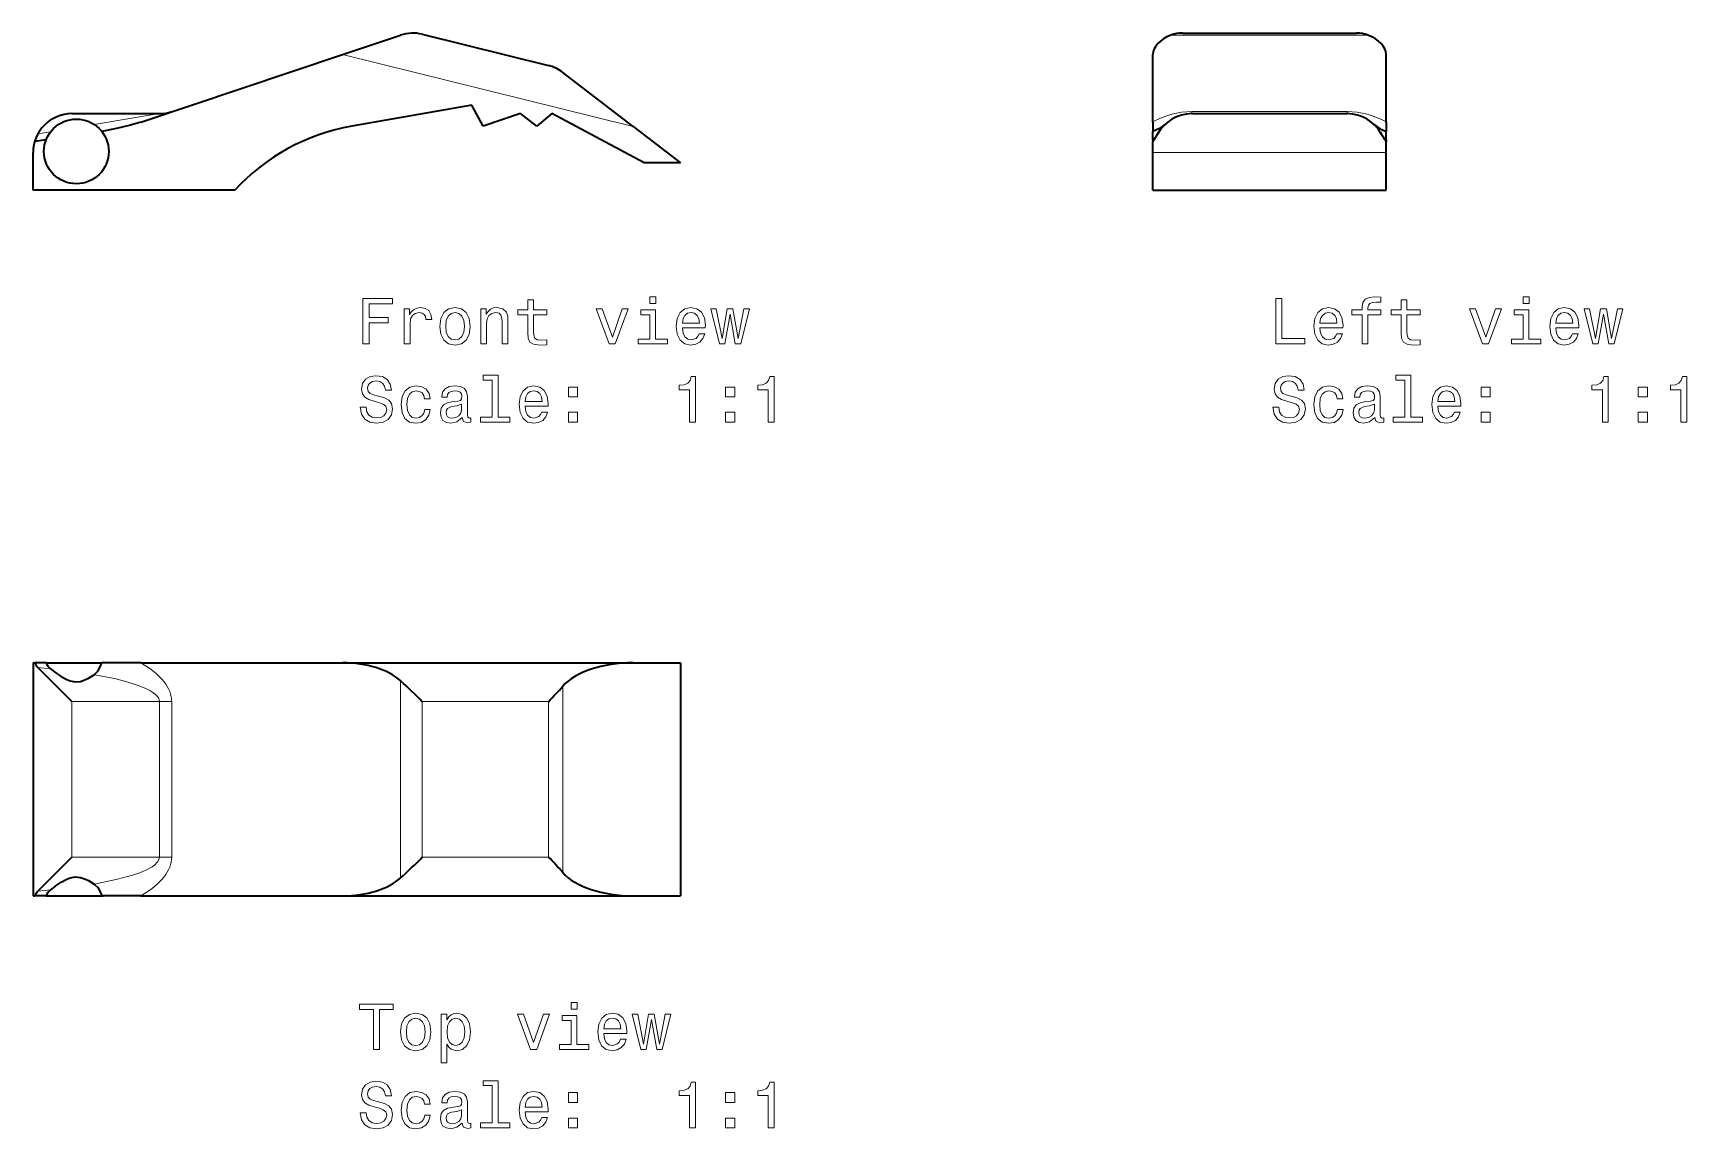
# Model space of a CAD drawing. Extents: x 570 to 697, y 341 to 426.
import ezdxf

# ---------------------------------------------------------------- set-up
doc = ezdxf.new("R2010")
doc.units = 0

msp = doc.modelspace()

# ---------------------------------------------------------------- linework, layer by layer
at = {"color": 7, "lineweight": 35, "ltscale": 0.11805}
msp.add_line((593.46, 424.29), (597.94, 425.79), dxfattribs=at)
at = {"color": 7, "lineweight": 35, "ltscale": 0.251214}
msp.add_line((599.61, 425.86), (609.36, 423.44), dxfattribs=at)
at = {"color": 7, "lineweight": 13, "ltscale": 0.380438}
for p, q in [((657.44, 425.79), (672.66, 425.79)), ((597.94, 375.91), (597.94, 360.69))]:
    msp.add_line(p, q, dxfattribs=at)
at = {"color": 7, "lineweight": 35, "ltscale": 0.336105}
msp.add_line((658.33, 425.94), (671.77, 425.94), dxfattribs=at)
at = {"color": 7, "lineweight": 35, "ltscale": 0.411261}
msp.add_line((577.86, 419.07), (593.46, 424.29), dxfattribs=at)
at = {"color": 7, "lineweight": 13}
msp.add_line((593.46, 424.29), (615.89, 418.73), dxfattribs=at)
at = {"color": 7, "lineweight": 35, "ltscale": 0.130495}
for p, q in [((656.05, 419.07), (656.05, 424.29)), ((674.05, 419.07), (674.05, 424.29))]:
    msp.add_line(p, q, dxfattribs=at)
at = {"color": 7, "lineweight": 35, "ltscale": 0.171024}
msp.add_line((615.89, 418.73), (610.47, 422.9), dxfattribs=at)
at = {"color": 7, "lineweight": 35, "ltscale": 0.235343}
msp.add_line((603.43, 420.38), (594.16, 418.75), dxfattribs=at)
at = {"color": 7, "lineweight": 35, "ltscale": 0.046398}
msp.add_line((604.31, 418.75), (603.43, 420.38), dxfattribs=at)
at = {"color": 7, "lineweight": 35, "ltscale": 0.169063}
msp.add_line((572.55, 419.72), (579.31, 419.72), dxfattribs=at)
at = {"color": 7, "lineweight": 13, "ltscale": 0.127669}
msp.add_line((574.27, 418.88), (579.31, 419.72), dxfattribs=at)
at = {"color": 7, "lineweight": 35, "ltscale": 0.076191}
msp.add_line((607.2, 419.72), (604.31, 418.75), dxfattribs=at)
at = {"color": 7, "lineweight": 35, "ltscale": 0.039616}
msp.add_line((608.46, 418.75), (607.2, 419.72), dxfattribs=at)
at = {"color": 7, "lineweight": 35, "ltscale": 0.037589}
msp.add_line((609.61, 419.72), (608.46, 418.75), dxfattribs=at)
at = {"color": 7, "lineweight": 35, "ltscale": 0.202524}
msp.add_line((616.76, 415.91), (609.61, 419.72), dxfattribs=at)
at = {"color": 7, "lineweight": 35, "ltscale": 0.018439}
for p, q in [((656.05, 419.07), (656.05, 418.33)), ((674.05, 419.07), (674.05, 418.33))]:
    msp.add_line(p, q, dxfattribs=at)
at = {"color": 7, "lineweight": 13, "ltscale": 0.003876}
for p, q in [((659.05, 419.72), (659.05, 419.88)), ((671.05, 419.72), (671.05, 419.88))]:
    msp.add_line(p, q, dxfattribs=at)
at = {"color": 7, "lineweight": 13, "ltscale": 0.3}
for p, q in [((659.05, 419.88), (671.05, 419.88)), ((572.55, 374.3), (572.55, 362.3)), ((579.31, 374.3), (579.31, 362.3)), ((580.26, 374.3), (580.26, 362.3)), ((599.61, 374.3), (599.61, 362.3)), ((609.36, 374.3), (609.36, 362.3))]:
    msp.add_line(p, q, dxfattribs=at)
at = {"color": 7, "lineweight": 35, "ltscale": 0.3}
msp.add_line((659.05, 419.72), (671.05, 419.72), dxfattribs=at)
at = {"color": 7, "lineweight": 13, "ltscale": 0.025118}
msp.add_line((569.91, 418.15), (570.9, 418.31), dxfattribs=at)
at = {"color": 7, "lineweight": 35, "ltscale": 0.115325}
msp.add_line((615.89, 418.73), (619.55, 415.91), dxfattribs=at)
at = {"color": 7, "lineweight": 35, "ltscale": 0.016185}
for p, q in [((656.05, 417.69), (656.05, 418.33)), ((674.05, 417.69), (674.05, 418.33))]:
    msp.add_line(p, q, dxfattribs=at)
at = {"color": 7, "lineweight": 35, "ltscale": 0.073077}
for p, q in [((569.55, 413.8), (569.55, 416.72)), ((656.05, 413.8), (656.05, 416.72)), ((674.05, 413.8), (674.05, 416.72))]:
    msp.add_line(p, q, dxfattribs=at)
at = {"color": 7, "lineweight": 35, "ltscale": 0.022106}
msp.add_line((570.55, 417.69), (569.67, 417.58), dxfattribs=at)
at = {"color": 7, "lineweight": 35, "ltscale": 0.002672}
for p, q in [((656.05, 417.69), (656.05, 417.58)), ((674.05, 417.69), (674.05, 417.58))]:
    msp.add_line(p, q, dxfattribs=at)
at = {"color": 7, "lineweight": 35, "ltscale": 0.021483}
for p, q in [((656.05, 416.72), (656.05, 417.58)), ((674.05, 416.72), (674.05, 417.58))]:
    msp.add_line(p, q, dxfattribs=at)
at = {"color": 7, "lineweight": 13, "ltscale": 0.45}
msp.add_line((656.05, 416.72), (674.05, 416.72), dxfattribs=at)
at = {"color": 7, "lineweight": 35, "ltscale": 0.069635}
msp.add_line((619.55, 415.91), (616.76, 415.91), dxfattribs=at)
at = {"color": 7, "lineweight": 35, "ltscale": 0.389587}
msp.add_line((585.13, 413.8), (569.55, 413.8), dxfattribs=at)
at = {"color": 7, "lineweight": 35, "ltscale": 0.45}
for p, q in [((656.05, 413.8), (674.05, 413.8)), ((569.55, 377.3), (569.55, 359.3)), ((619.55, 377.3), (619.55, 359.3))]:
    msp.add_line(p, q, dxfattribs=at)
at = {"color": 7, "lineweight": 35, "ltscale": 0.003143}
for p, q in [((569.55, 377.3), (569.67, 377.3)), ((569.55, 359.3), (569.67, 359.3))]:
    msp.add_line(p, q, dxfattribs=at)
at = {"color": 7, "lineweight": 35, "ltscale": 0.021944}
for p, q in [((570.55, 377.3), (569.67, 377.3)), ((570.55, 359.3), (569.67, 359.3))]:
    msp.add_line(p, q, dxfattribs=at)
at = {"color": 7, "lineweight": 35, "ltscale": 0.093295}
for p, q in [((572.55, 374.3), (569.91, 376.94)), ((572.55, 362.3), (569.91, 359.66))]:
    msp.add_line(p, q, dxfattribs=at)
at = {"color": 7, "lineweight": 35, "ltscale": 0.107704}
msp.add_line((570.55, 377.3), (574.86, 377.3), dxfattribs=at)
at = {"color": 7, "lineweight": 35, "ltscale": 0.075009}
msp.add_line((577.86, 377.3), (574.86, 377.3), dxfattribs=at)
at = {"color": 7, "lineweight": 35, "ltscale": 0.390009}
for p, q in [((577.86, 377.3), (593.46, 377.3)), ((577.86, 359.3), (593.46, 359.3))]:
    msp.add_line(p, q, dxfattribs=at)
at = {"color": 7, "lineweight": 35}
for p, q in [((593.46, 377.3), (615.89, 377.3)), ((593.46, 359.3), (615.89, 359.3))]:
    msp.add_line(p, q, dxfattribs=at)
at = {"color": 7, "lineweight": 35, "ltscale": 0.091362}
for p, q in [((615.89, 377.3), (619.55, 377.3)), ((615.89, 359.3), (619.55, 359.3))]:
    msp.add_line(p, q, dxfattribs=at)
at = {"color": 7, "lineweight": 13, "ltscale": 0.360242}
msp.add_line((610.47, 375.5), (610.47, 361.09), dxfattribs=at)
at = {"color": 7, "lineweight": 13, "ltscale": 0.169063}
for p, q in [((572.55, 374.3), (579.31, 374.3)), ((572.55, 362.3), (579.31, 362.3))]:
    msp.add_line(p, q, dxfattribs=at)
at = {"color": 7, "lineweight": 13, "ltscale": 0.023798}
for p, q in [((579.31, 374.3), (580.26, 374.3)), ((579.31, 362.3), (580.26, 362.3))]:
    msp.add_line(p, q, dxfattribs=at)
at = {"color": 7, "lineweight": 13, "ltscale": 0.243828}
for p, q in [((599.61, 374.3), (609.36, 374.3)), ((599.61, 362.3), (609.36, 362.3))]:
    msp.add_line(p, q, dxfattribs=at)
at = {"color": 7, "lineweight": 35, "ltscale": 0.110382}
msp.add_line((570.55, 359.3), (574.97, 359.3), dxfattribs=at)
at = {"color": 7, "lineweight": 35, "ltscale": 0.075008}
msp.add_line((577.86, 359.3), (574.86, 359.3), dxfattribs=at)
at = {"color": 7, "lineweight": 35}
for points in [[(577.86, 419.07), (577.08, 418.83), (576, 418.57), (574.86, 418.33)], [(656.96, 418.88), (656.56, 418.57), (656.05, 418.33)], [(673.13, 418.88), (673.54, 418.57), (674.05, 418.33)], [(574.27, 376.38), (574.55, 376.65), (574.74, 376.98), (574.86, 377.3)], [(570.9, 376.84), (571.41, 376.44), (571.71, 376.25), (572.16, 376), (572.41, 375.91), (572.81, 375.83), (573.22, 375.87), (573.6, 376), (573.84, 376.11), (574.27, 376.38)], [(570.9, 359.75), (571.41, 360.15), (571.71, 360.35), (572.16, 360.59), (572.41, 360.68), (572.81, 360.76), (573.22, 360.72), (573.6, 360.6), (573.84, 360.48), (574.27, 360.21)], [(574.27, 360.21), (574.55, 359.95), (574.74, 359.62), (574.86, 359.3)]]:
    msp.add_lwpolyline(points, dxfattribs=at)
at = {"color": 7, "lineweight": 13}
for points in [[(595.03, 401.94), (595.5, 401.94), (595.5, 403.55), (596.97, 403.55), (596.97, 403.97), (595.5, 403.97), (595.5, 405.02), (597.31, 405.02), (597.31, 405.44), (595.03, 405.44)], [(607.76, 404.18), (607.76, 402.82), (607.79, 402.38), (607.93, 402.08), (608.21, 401.91), (608.69, 401.84), (609.22, 401.87), (609.22, 402.25), (608.83, 402.22), (608.49, 402.26), (608.3, 402.39), (608.22, 402.6), (608.2, 402.9), (608.2, 404.18), (609.22, 404.18), (609.22, 404.56), (608.2, 404.56), (608.2, 405.35), (607.76, 405.35), (607.76, 404.56), (606.99, 404.56), (606.99, 404.18)], [(617.64, 405.56), (617.18, 405.56), (617.18, 405.06), (617.64, 405.06)], [(665.54, 401.94), (667.79, 401.94), (667.79, 402.36), (666.01, 402.36), (666.01, 405.44), (665.54, 405.44)], [(672.21, 404.18), (672.21, 401.94), (672.65, 401.94), (672.65, 404.18), (673.66, 404.18), (673.66, 404.56), (672.65, 404.56), (672.65, 404.72), (672.69, 404.93), (672.8, 405.06), (673, 405.14), (673.28, 405.17), (673.66, 405.15), (673.66, 405.54), (673.18, 405.56), (672.75, 405.52), (672.45, 405.38), (672.26, 405.14), (672.21, 404.81), (672.21, 404.56), (671.4, 404.56), (671.4, 404.18)], [(675.22, 404.18), (675.22, 402.82), (675.25, 402.38), (675.4, 402.08), (675.68, 401.91), (676.16, 401.84), (676.68, 401.87), (676.68, 402.25), (676.3, 402.22), (675.95, 402.26), (675.76, 402.39), (675.68, 402.6), (675.67, 402.9), (675.67, 404.18), (676.68, 404.18), (676.68, 404.56), (675.67, 404.56), (675.67, 405.35), (675.22, 405.35), (675.22, 404.56), (674.46, 404.56), (674.46, 404.18)], [(685.11, 405.56), (684.64, 405.56), (684.64, 405.06), (685.11, 405.06)], [(598.22, 401.94), (598.67, 401.94), (598.67, 403.49), (598.71, 403.86), (598.85, 404.13), (599.07, 404.29), (599.37, 404.35), (599.59, 404.31), (599.76, 404.21), (599.86, 404.04), (599.89, 403.81), (600.34, 403.81), (600.28, 404.21), (600.11, 404.51), (599.84, 404.68), (599.46, 404.74), (599.2, 404.7), (598.98, 404.6), (598.78, 404.43), (598.63, 404.2), (598.63, 404.65), (598.22, 404.65)], [(600.96, 403.29), (601.04, 402.68), (601.27, 402.22), (601.64, 401.94), (602.14, 401.84), (602.63, 401.94), (602.99, 402.22), (603.23, 402.67), (603.31, 403.29), (603.23, 403.91), (602.99, 404.37), (602.63, 404.64), (602.14, 404.74), (601.64, 404.64), (601.27, 404.36), (601.04, 403.91)], [(601.42, 403.3), (601.46, 403.75), (601.6, 404.08), (601.83, 404.28), (602.14, 404.35), (602.44, 404.28), (602.67, 404.08), (602.81, 403.75), (602.86, 403.3), (602.81, 402.84), (602.67, 402.51), (602.44, 402.3), (602.14, 402.24), (601.83, 402.3), (601.6, 402.51), (601.46, 402.84)], [(604.13, 401.94), (604.57, 401.94), (604.57, 403.5), (604.62, 403.86), (604.76, 404.12), (604.99, 404.29), (605.29, 404.35), (605.54, 404.3), (605.69, 404.16), (605.76, 403.93), (605.79, 403.63), (605.79, 401.94), (606.23, 401.94), (606.23, 403.72), (606.21, 404.08), (606.12, 404.38), (605.82, 404.65), (605.36, 404.74), (605.1, 404.71), (604.89, 404.61), (604.7, 404.45), (604.55, 404.24), (604.55, 404.65), (604.13, 404.65)], [(614.05, 401.94), (614.52, 401.94), (615.51, 404.65), (615.05, 404.65), (614.29, 402.46), (613.51, 404.65), (613.05, 404.65)], [(617.63, 402.31), (617.63, 404.56), (616.49, 404.56), (616.49, 404.18), (617.19, 404.18), (617.19, 402.31), (616.28, 402.31), (616.28, 401.94), (618.55, 401.94), (618.55, 402.31)], [(619.7, 403.17), (621.47, 403.17), (621.48, 403.37), (621.4, 403.95), (621.17, 404.39), (620.82, 404.65), (620.35, 404.74), (619.89, 404.64), (619.54, 404.36), (619.31, 403.9), (619.23, 403.3), (619.31, 402.68), (619.54, 402.22), (619.88, 401.94), (620.34, 401.84), (620.73, 401.91), (621.05, 402.08), (621.29, 402.35), (621.43, 402.72), (620.99, 402.72), (620.9, 402.52), (620.77, 402.36), (620.39, 402.24), (620.11, 402.3), (619.89, 402.48), (619.75, 402.76), (619.7, 403.15)], [(619.7, 403.54), (619.75, 403.89), (619.89, 404.14), (620.1, 404.3), (620.37, 404.36), (620.64, 404.3), (620.84, 404.14), (620.97, 403.89), (621.01, 403.54)], [(622.99, 401.94), (623.39, 404.24), (623.79, 401.94), (624.22, 401.94), (624.88, 404.65), (624.45, 404.65), (624, 402.35), (623.61, 404.65), (623.17, 404.65), (622.77, 402.35), (622.32, 404.65), (621.9, 404.65), (622.56, 401.94)], [(668.95, 403.17), (670.72, 403.17), (670.73, 403.37), (670.65, 403.95), (670.42, 404.39), (670.07, 404.65), (669.6, 404.74), (669.14, 404.64), (668.79, 404.36), (668.56, 403.9), (668.48, 403.3), (668.56, 402.68), (668.78, 402.22), (669.13, 401.94), (669.59, 401.84), (669.98, 401.91), (670.3, 402.08), (670.54, 402.35), (670.68, 402.72), (670.24, 402.72), (670.15, 402.52), (670.02, 402.36), (669.64, 402.24), (669.35, 402.3), (669.14, 402.48), (669, 402.76), (668.95, 403.15)], [(668.95, 403.54), (669, 403.89), (669.14, 404.14), (669.34, 404.3), (669.62, 404.36), (669.88, 404.3), (670.09, 404.14), (670.22, 403.89), (670.26, 403.54)], [(681.51, 401.94), (681.98, 401.94), (682.97, 404.65), (682.51, 404.65), (681.75, 402.46), (680.97, 404.65), (680.51, 404.65)], [(685.09, 402.31), (685.09, 404.56), (683.95, 404.56), (683.95, 404.18), (684.65, 404.18), (684.65, 402.31), (683.74, 402.31), (683.74, 401.94), (686.01, 401.94), (686.01, 402.31)], [(687.16, 403.17), (688.94, 403.17), (688.94, 403.37), (688.86, 403.95), (688.64, 404.39), (688.29, 404.65), (687.82, 404.74), (687.36, 404.64), (687.01, 404.36), (686.78, 403.9), (686.7, 403.3), (686.77, 402.68), (687, 402.22), (687.35, 401.94), (687.8, 401.84), (688.2, 401.91), (688.52, 402.08), (688.76, 402.35), (688.89, 402.72), (688.45, 402.72), (688.36, 402.52), (688.23, 402.36), (687.86, 402.24), (687.57, 402.3), (687.35, 402.48), (687.21, 402.76), (687.16, 403.15)], [(687.16, 403.54), (687.22, 403.89), (687.35, 404.14), (687.56, 404.3), (687.83, 404.36), (688.1, 404.3), (688.31, 404.14), (688.43, 403.89), (688.48, 403.54)], [(690.45, 401.94), (690.85, 404.24), (691.26, 401.94), (691.68, 401.94), (692.35, 404.65), (691.92, 404.65), (691.47, 402.35), (691.07, 404.65), (690.63, 404.65), (690.23, 402.35), (689.78, 404.65), (689.36, 404.65), (690.03, 401.94)], [(595.27, 397.05), (594.81, 397.05), (594.91, 396.51), (595.16, 396.12), (595.55, 395.88), (596.07, 395.8), (596.59, 395.88), (596.98, 396.1), (597.23, 396.45), (597.32, 396.91), (597.24, 397.32), (597.03, 397.59), (596.69, 397.76), (596.23, 397.9), (595.84, 397.99), (595.58, 398.1), (595.43, 398.26), (595.39, 398.52), (595.43, 398.74), (595.57, 398.91), (595.77, 399.03), (596.04, 399.07), (596.33, 399.02), (596.55, 398.88), (596.7, 398.66), (596.77, 398.35), (597.22, 398.35), (597.22, 398.36), (597.14, 398.83), (596.91, 399.19), (596.53, 399.41), (596.03, 399.48), (595.58, 399.41), (595.22, 399.2), (595, 398.87), (594.91, 398.45), (594.98, 398.07), (595.17, 397.81), (595.47, 397.64), (595.89, 397.51), (596.3, 397.39), (596.6, 397.28), (596.79, 397.12), (596.86, 396.86), (596.8, 396.59), (596.64, 396.39), (596.4, 396.26), (596.09, 396.22), (595.75, 396.28), (595.49, 396.44), (595.32, 396.7)], [(599.78, 397.7), (600.22, 397.7), (600.13, 398.11), (599.91, 398.43), (599.57, 398.62), (599.14, 398.7), (598.65, 398.6), (598.28, 398.31), (598.05, 397.86), (597.97, 397.24), (598.05, 396.63), (598.27, 396.18), (598.63, 395.89), (599.12, 395.8), (599.55, 395.87), (599.89, 396.09), (600.12, 396.42), (600.23, 396.86), (599.8, 396.86), (599.73, 396.58), (599.58, 396.37), (599.38, 396.24), (599.14, 396.2), (598.83, 396.26), (598.61, 396.46), (598.47, 396.79), (598.42, 397.26), (598.47, 397.71), (598.61, 398.04), (598.84, 398.24), (599.14, 398.31), (599.4, 398.26), (599.59, 398.15), (599.73, 397.96)], [(602.7, 396.25), (602.7, 396.23), (602.73, 396.06), (602.8, 395.94), (603.12, 395.84), (603.37, 395.88), (603.37, 396.23), (603.26, 396.21), (603.12, 396.28), (603.09, 396.48), (603.09, 397.88), (603.03, 398.24), (602.86, 398.49), (602.55, 398.64), (602.12, 398.7), (601.69, 398.64), (601.38, 398.47), (601.18, 398.2), (601.12, 397.85), (601.12, 397.82), (601.52, 397.82), (601.55, 398.03), (601.66, 398.18), (601.84, 398.27), (602.1, 398.3), (602.35, 398.28), (602.53, 398.2), (602.63, 398.07), (602.67, 397.89), (602.65, 397.68), (602.57, 397.57), (602.36, 397.52), (601.99, 397.48), (601.55, 397.39), (601.24, 397.23), (601.06, 396.98), (601.01, 396.6), (601.06, 396.27), (601.21, 396.02), (601.47, 395.87), (601.81, 395.81), (602.28, 395.92)], [(605.01, 399.14), (605.01, 396.27), (604.1, 396.27), (604.1, 395.89), (606.36, 395.89), (606.36, 396.27), (605.46, 396.27), (605.46, 399.51), (604.32, 399.51), (604.32, 399.14)], [(607.55, 397.12), (609.33, 397.12), (609.33, 397.33), (609.25, 397.91), (609.03, 398.34), (608.68, 398.6), (608.21, 398.7), (607.75, 398.6), (607.4, 398.31), (607.17, 397.86), (607.09, 397.25), (607.16, 396.63), (607.39, 396.18), (607.74, 395.89), (608.19, 395.8), (608.59, 395.86), (608.91, 396.03), (609.15, 396.31), (609.28, 396.67), (608.84, 396.67), (608.75, 396.47), (608.62, 396.32), (608.25, 396.2), (607.96, 396.25), (607.74, 396.43), (607.6, 396.72), (607.55, 397.1)], [(610.9, 397.85), (611.59, 397.85), (611.59, 398.6), (610.9, 398.6)], [(620.26, 395.89), (620.72, 395.89), (620.72, 399.42), (620.38, 399.42), (620.29, 399.11), (620.11, 398.9), (619.83, 398.78), (619.45, 398.74), (619.45, 398.38), (620.26, 398.38)], [(623.04, 397.85), (623.74, 397.85), (623.74, 398.6), (623.04, 398.6)], [(626.33, 395.89), (626.79, 395.89), (626.79, 399.42), (626.45, 399.42), (626.36, 399.11), (626.18, 398.9), (625.9, 398.78), (625.52, 398.74), (625.52, 398.38), (626.33, 398.38)], [(665.77, 397.05), (665.31, 397.05), (665.41, 396.51), (665.66, 396.12), (666.05, 395.88), (666.58, 395.8), (667.09, 395.88), (667.48, 396.1), (667.73, 396.45), (667.82, 396.91), (667.75, 397.32), (667.53, 397.59), (667.19, 397.76), (666.73, 397.9), (666.34, 397.99), (666.08, 398.1), (665.94, 398.26), (665.89, 398.52), (665.94, 398.74), (666.07, 398.91), (666.27, 399.03), (666.55, 399.07), (666.83, 399.02), (667.05, 398.88), (667.2, 398.66), (667.27, 398.35), (667.73, 398.35), (667.73, 398.36), (667.64, 398.83), (667.41, 399.19), (667.03, 399.41), (666.53, 399.48), (666.08, 399.41), (665.72, 399.2), (665.5, 398.87), (665.42, 398.45), (665.48, 398.07), (665.67, 397.81), (665.98, 397.64), (666.39, 397.51), (666.8, 397.39), (667.11, 397.28), (667.29, 397.12), (667.36, 396.86), (667.3, 396.59), (667.14, 396.39), (666.9, 396.26), (666.6, 396.22), (666.25, 396.28), (665.99, 396.44), (665.82, 396.7)], [(670.28, 397.7), (670.72, 397.7), (670.63, 398.11), (670.41, 398.43), (670.08, 398.62), (669.64, 398.7), (669.15, 398.6), (668.78, 398.31), (668.55, 397.86), (668.47, 397.24), (668.55, 396.63), (668.77, 396.18), (669.13, 395.89), (669.62, 395.8), (670.06, 395.87), (670.39, 396.09), (670.63, 396.42), (670.73, 396.86), (670.3, 396.86), (670.23, 396.58), (670.09, 396.37), (669.88, 396.24), (669.64, 396.2), (669.33, 396.26), (669.11, 396.46), (668.97, 396.79), (668.93, 397.26), (668.97, 397.71), (669.11, 398.04), (669.34, 398.24), (669.64, 398.31), (669.9, 398.26), (670.1, 398.15), (670.23, 397.96)], [(673.2, 396.25), (673.2, 396.23), (673.23, 396.06), (673.3, 395.94), (673.62, 395.84), (673.87, 395.88), (673.87, 396.23), (673.76, 396.21), (673.62, 396.28), (673.6, 396.48), (673.6, 397.88), (673.54, 398.24), (673.36, 398.49), (673.05, 398.64), (672.62, 398.7), (672.19, 398.64), (671.88, 398.47), (671.68, 398.2), (671.62, 397.85), (671.62, 397.82), (672.02, 397.82), (672.05, 398.03), (672.16, 398.18), (672.34, 398.27), (672.6, 398.3), (672.85, 398.28), (673.03, 398.2), (673.13, 398.07), (673.17, 397.89), (673.15, 397.68), (673.07, 397.57), (672.86, 397.52), (672.49, 397.48), (672.05, 397.39), (671.74, 397.23), (671.56, 396.98), (671.51, 396.6), (671.56, 396.27), (671.71, 396.02), (671.97, 395.87), (672.31, 395.81), (672.78, 395.92)], [(675.51, 399.14), (675.51, 396.27), (674.6, 396.27), (674.6, 395.89), (676.86, 395.89), (676.86, 396.27), (675.96, 396.27), (675.96, 399.51), (674.82, 399.51), (674.82, 399.14)], [(678.05, 397.12), (679.83, 397.12), (679.83, 397.33), (679.75, 397.91), (679.53, 398.34), (679.18, 398.6), (678.71, 398.7), (678.25, 398.6), (677.9, 398.31), (677.67, 397.86), (677.59, 397.25), (677.67, 396.63), (677.89, 396.18), (678.24, 395.89), (678.69, 395.8), (679.09, 395.86), (679.41, 396.03), (679.65, 396.31), (679.78, 396.67), (679.34, 396.67), (679.25, 396.47), (679.12, 396.32), (678.75, 396.2), (678.46, 396.25), (678.25, 396.43), (678.1, 396.72), (678.05, 397.1)], [(681.4, 397.85), (682.09, 397.85), (682.09, 398.6), (681.4, 398.6)], [(690.76, 395.89), (691.22, 395.89), (691.22, 399.42), (690.88, 399.42), (690.79, 399.11), (690.61, 398.9), (690.33, 398.78), (689.95, 398.74), (689.95, 398.38), (690.76, 398.38)], [(693.54, 397.85), (694.24, 397.85), (694.24, 398.6), (693.54, 398.6)], [(696.83, 395.89), (697.29, 395.89), (697.29, 399.42), (696.95, 399.42), (696.86, 399.11), (696.68, 398.9), (696.4, 398.78), (696.02, 398.74), (696.02, 398.38), (696.83, 398.38)], [(607.55, 397.49), (607.61, 397.84), (607.74, 398.1), (607.95, 398.25), (608.22, 398.31), (608.49, 398.25), (608.7, 398.1), (608.82, 397.84), (608.87, 397.49)], [(678.05, 397.49), (678.11, 397.84), (678.25, 398.1), (678.45, 398.25), (678.72, 398.31), (678.99, 398.25), (679.2, 398.1), (679.32, 397.84), (679.37, 397.49)], [(602.65, 396.84), (602.59, 396.58), (602.43, 396.38), (602.19, 396.25), (601.89, 396.2), (601.7, 396.23), (601.56, 396.31), (601.48, 396.45), (601.45, 396.65), (601.47, 396.82), (601.55, 396.95), (601.87, 397.09), (602.28, 397.15), (602.65, 397.27)], [(610.9, 395.89), (611.59, 395.89), (611.59, 396.65), (610.9, 396.65)], [(623.04, 395.89), (623.74, 395.89), (623.74, 396.65), (623.04, 396.65)], [(673.15, 396.84), (673.09, 396.58), (672.93, 396.38), (672.69, 396.25), (672.39, 396.2), (672.2, 396.23), (672.06, 396.31), (671.98, 396.45), (671.95, 396.65), (671.97, 396.82), (672.05, 396.95), (672.38, 397.09), (672.78, 397.15), (673.15, 397.27)], [(681.4, 395.89), (682.09, 395.89), (682.09, 396.65), (681.4, 396.65)], [(693.54, 395.89), (694.24, 395.89), (694.24, 396.65), (693.54, 396.65)], [(595.83, 347.44), (596.3, 347.44), (596.3, 350.52), (597.36, 350.52), (597.36, 350.94), (594.77, 350.94), (594.77, 350.52), (595.83, 350.52)], [(597.93, 348.79), (598.01, 348.18), (598.24, 347.72), (598.61, 347.44), (599.1, 347.34), (599.59, 347.44), (599.96, 347.72), (600.19, 348.17), (600.28, 348.79), (600.19, 349.41), (599.96, 349.87), (599.59, 350.14), (599.1, 350.24), (598.61, 350.14), (598.24, 349.86), (598.01, 349.41)], [(601.51, 349.73), (601.51, 350.15), (601.07, 350.15), (601.07, 346.39), (601.51, 346.39), (601.51, 347.85), (601.67, 347.62), (601.84, 347.46), (602.29, 347.34), (602.71, 347.44), (603.04, 347.73), (603.26, 348.18), (603.34, 348.8), (603.26, 349.41), (603.04, 349.86), (602.71, 350.14), (602.29, 350.24), (602.05, 350.21), (601.84, 350.12), (601.66, 349.96)], [(607.98, 347.44), (608.45, 347.44), (609.43, 350.15), (608.98, 350.15), (608.21, 347.96), (607.44, 350.15), (606.97, 350.15)], [(611.56, 347.81), (611.56, 350.06), (610.42, 350.06), (610.42, 349.68), (611.11, 349.68), (611.11, 347.81), (610.21, 347.81), (610.21, 347.44), (612.48, 347.44), (612.48, 347.81)], [(611.57, 351.06), (611.1, 351.06), (611.1, 350.56), (611.57, 350.56)], [(613.63, 348.67), (615.4, 348.67), (615.41, 348.87), (615.32, 349.45), (615.1, 349.89), (614.75, 350.15), (614.28, 350.24), (613.82, 350.14), (613.47, 349.86), (613.24, 349.4), (613.16, 348.8), (613.24, 348.18), (613.46, 347.72), (613.81, 347.44), (614.27, 347.34), (614.66, 347.41), (614.98, 347.58), (615.22, 347.85), (615.36, 348.22), (614.92, 348.22), (614.83, 348.01), (614.69, 347.86), (614.32, 347.74), (614.03, 347.8), (613.82, 347.97), (613.68, 348.26), (613.63, 348.65)], [(616.91, 347.44), (617.32, 349.74), (617.72, 347.44), (618.14, 347.44), (618.81, 350.15), (618.38, 350.15), (617.93, 347.85), (617.53, 350.15), (617.09, 350.15), (616.7, 347.85), (616.25, 350.15), (615.82, 350.15), (616.49, 347.44)], [(598.38, 348.8), (598.42, 349.25), (598.57, 349.58), (598.79, 349.78), (599.1, 349.85), (599.4, 349.78), (599.63, 349.58), (599.77, 349.25), (599.82, 348.8), (599.77, 348.34), (599.63, 348), (599.4, 347.8), (599.1, 347.74), (598.79, 347.8), (598.57, 348), (598.42, 348.34)], [(602.21, 347.74), (601.91, 347.81), (601.7, 348.01), (601.56, 348.34), (601.52, 348.8), (601.56, 349.25), (601.7, 349.58), (601.91, 349.77), (602.21, 349.85), (602.48, 349.77), (602.7, 349.57), (602.84, 349.25), (602.89, 348.8), (602.84, 348.34), (602.7, 348.01), (602.48, 347.81)], [(613.63, 349.04), (613.68, 349.39), (613.82, 349.64), (614.02, 349.8), (614.3, 349.86), (614.56, 349.8), (614.77, 349.64), (614.9, 349.39), (614.94, 349.04)], [(595.27, 342.55), (594.81, 342.55), (594.91, 342.01), (595.16, 341.62), (595.55, 341.38), (596.07, 341.3), (596.59, 341.38), (596.98, 341.6), (597.23, 341.95), (597.32, 342.41), (597.24, 342.82), (597.03, 343.09), (596.69, 343.26), (596.23, 343.39), (595.84, 343.49), (595.58, 343.6), (595.43, 343.76), (595.39, 344.02), (595.43, 344.24), (595.57, 344.41), (595.77, 344.53), (596.04, 344.57), (596.33, 344.52), (596.55, 344.38), (596.7, 344.16), (596.77, 343.85), (597.22, 343.85), (597.22, 343.86), (597.14, 344.33), (596.91, 344.69), (596.53, 344.91), (596.03, 344.98), (595.58, 344.91), (595.22, 344.7), (595, 344.37), (594.91, 343.94), (594.98, 343.57), (595.17, 343.31), (595.47, 343.14), (595.89, 343.01), (596.3, 342.89), (596.6, 342.78), (596.79, 342.62), (596.86, 342.36), (596.8, 342.09), (596.64, 341.89), (596.4, 341.76), (596.09, 341.72), (595.75, 341.78), (595.49, 341.94), (595.32, 342.2)], [(605.01, 344.64), (605.01, 341.77), (604.1, 341.77), (604.1, 341.39), (606.36, 341.39), (606.36, 341.77), (605.46, 341.77), (605.46, 345.01), (604.32, 345.01), (604.32, 344.64)], [(620.26, 341.39), (620.72, 341.39), (620.72, 344.92), (620.38, 344.92), (620.29, 344.61), (620.11, 344.4), (619.83, 344.28), (619.45, 344.24), (619.45, 343.88), (620.26, 343.88)], [(626.33, 341.39), (626.79, 341.39), (626.79, 344.92), (626.45, 344.92), (626.36, 344.61), (626.18, 344.4), (625.9, 344.28), (625.52, 344.24), (625.52, 343.88), (626.33, 343.88)], [(599.78, 343.2), (600.22, 343.2), (600.13, 343.61), (599.91, 343.92), (599.57, 344.12), (599.14, 344.2), (598.65, 344.1), (598.28, 343.81), (598.05, 343.35), (597.97, 342.74), (598.05, 342.13), (598.27, 341.68), (598.63, 341.39), (599.12, 341.3), (599.55, 341.37), (599.89, 341.58), (600.12, 341.92), (600.23, 342.36), (599.8, 342.36), (599.73, 342.08), (599.58, 341.87), (599.38, 341.74), (599.14, 341.7), (598.83, 341.76), (598.61, 341.96), (598.47, 342.29), (598.42, 342.75), (598.47, 343.21), (598.61, 343.54), (598.84, 343.74), (599.14, 343.81), (599.4, 343.76), (599.59, 343.65), (599.73, 343.46)], [(602.7, 341.75), (602.7, 341.73), (602.73, 341.56), (602.8, 341.44), (603.12, 341.34), (603.37, 341.38), (603.37, 341.73), (603.26, 341.71), (603.12, 341.78), (603.09, 341.98), (603.09, 343.38), (603.03, 343.74), (602.86, 343.99), (602.55, 344.14), (602.12, 344.2), (601.69, 344.14), (601.38, 343.96), (601.18, 343.7), (601.12, 343.34), (601.12, 343.31), (601.52, 343.31), (601.55, 343.53), (601.66, 343.68), (601.84, 343.77), (602.1, 343.8), (602.35, 343.78), (602.53, 343.7), (602.63, 343.57), (602.67, 343.39), (602.65, 343.18), (602.57, 343.07), (602.36, 343.02), (601.99, 342.98), (601.55, 342.89), (601.24, 342.73), (601.06, 342.48), (601.01, 342.1), (601.06, 341.77), (601.21, 341.52), (601.47, 341.37), (601.81, 341.31), (602.28, 341.42)], [(607.55, 342.62), (609.33, 342.62), (609.33, 342.83), (609.25, 343.41), (609.03, 343.84), (608.68, 344.1), (608.21, 344.2), (607.75, 344.1), (607.4, 343.81), (607.17, 343.35), (607.09, 342.75), (607.16, 342.13), (607.39, 341.68), (607.74, 341.39), (608.19, 341.3), (608.59, 341.36), (608.91, 341.53), (609.15, 341.81), (609.28, 342.17), (608.84, 342.17), (608.75, 341.97), (608.62, 341.82), (608.25, 341.7), (607.96, 341.75), (607.74, 341.93), (607.6, 342.21), (607.55, 342.6)], [(607.55, 342.99), (607.61, 343.34), (607.74, 343.6), (607.95, 343.75), (608.22, 343.81), (608.49, 343.75), (608.7, 343.6), (608.82, 343.34), (608.87, 342.99)], [(610.9, 343.35), (611.59, 343.35), (611.59, 344.1), (610.9, 344.1)], [(623.04, 343.35), (623.74, 343.35), (623.74, 344.1), (623.04, 344.1)], [(602.65, 342.34), (602.59, 342.08), (602.43, 341.88), (602.19, 341.75), (601.89, 341.7), (601.7, 341.73), (601.56, 341.81), (601.48, 341.95), (601.45, 342.14), (601.47, 342.32), (601.55, 342.45), (601.87, 342.59), (602.28, 342.65), (602.65, 342.77)], [(610.9, 341.39), (611.59, 341.39), (611.59, 342.14), (610.9, 342.14)], [(623.04, 341.39), (623.74, 341.39), (623.74, 342.14), (623.04, 342.14)]]:
    msp.add_lwpolyline(points, close=True, dxfattribs=at)
msp.add_lwpolyline([(574.27, 360.21), (576.07, 360.58), (577.23, 360.89), (577.78, 361.09), (578.31, 361.31), (578.74, 361.55), (578.93, 361.68), (579.17, 361.92), (579.27, 362.1), (579.31, 362.3)], dxfattribs=at)
at = {"color": 7, "lineweight": 35}
msp.add_circle((572.89, 416.8), 2.5, dxfattribs=at)
for centre, radius, start, end in [((598.89, 422.94), 3, 76.0713, 108.5001), ((658.31, 423.43), 2.52, 89.5718, 110.1799), ((671.79, 423.43), 2.52, 69.8201, 90.4282), ((608.64, 420.53), 3, 52.3923, 76.0713), ((572.55, 416.72), 3, 90, 180), ((579.31, 422.72), 3, 270, 288.5001), ((659.05, 416.72), 3, 90, 151.5932), ((671.05, 416.72), 3, 28.4067, 90), ((596.93, 403), 16, 99.9826, 137.5433), ((652.34, 420.87), 4.89, 319.3514, 328.455), ((652.47, 420.25), 4.46, 323.2423, 331.892), ((677.76, 420.87), 4.89, 211.5454, 220.6489), ((677.62, 420.25), 4.46, 208.108, 216.7577), ((570.65, 377.67), 1.04, 201.1729, 224.9891), ((571.65, 377.77), 1.2, 203.463, 231.1764), ((576.25, 351.67), 32.52, 44.0802, 48.1713), ((588.6, 394.52), 28.98, 315.7494, 318.9866), ((576.25, 384.92), 32.52, 311.8287, 315.9198), ((588.6, 342.07), 28.99, 41.0135, 44.2504), ((570.65, 358.92), 1.04, 135.0109, 158.827), ((571.65, 358.82), 1.2, 128.824, 156.5373)]:
    msp.add_arc(centre, radius, start, end, dxfattribs=at)
at = {"color": 7, "lineweight": 13}
for centre, radius, start, end in [((659.05, 413.88), 6, 90, 120), ((671.05, 413.88), 6, 60, 90), ((563.6, 307.15), 70.07, 84.0235, 84.8376), ((563.6, 429.45), 70.07, 275.1624, 275.9765)]:
    msp.add_arc(centre, radius, start, end, dxfattribs=at)
at = {"color": 7, "lineweight": 35}
for centre, major_axis, ratio, start_param, end_param in [((659.05, 424.29), (3, 0), 0.591709, 2.136794, 3.141595), ((671.05, 424.29), (3, 0), 0.591709, 6.283183, 7.287984), ((593.46, 374.3), (5.31, 0), 0.565474, 0.565986, 1.570788), ((615.89, 374.3), (5.92, 0), 0.506953, 1.57078, 2.72831), ((593.46, 362.3), (5.31, 0), 0.565474, 4.712398, 5.717199), ((615.89, 362.3), (5.92, 0), 0.506953, 3.554875, 4.712405)]:
    msp.add_ellipse(centre, major_axis=major_axis, ratio=ratio, start_param=start_param, end_param=end_param, dxfattribs=at)
at = {"color": 7, "lineweight": 13}
for centre, ratio, start_param, end_param in [((562.32, 374.3), 0.334528, 6.28317, 6.806638), ((561.37, 374.3), 0.167259, 0.000001, 0.768017), ((562.32, 362.3), 0.334528, 5.759732, 6.2832)]:
    msp.add_ellipse(centre, major_axis=(17.94, 0), ratio=ratio, start_param=start_param, end_param=end_param, dxfattribs=at)

doc.saveas('drawing.dxf')
